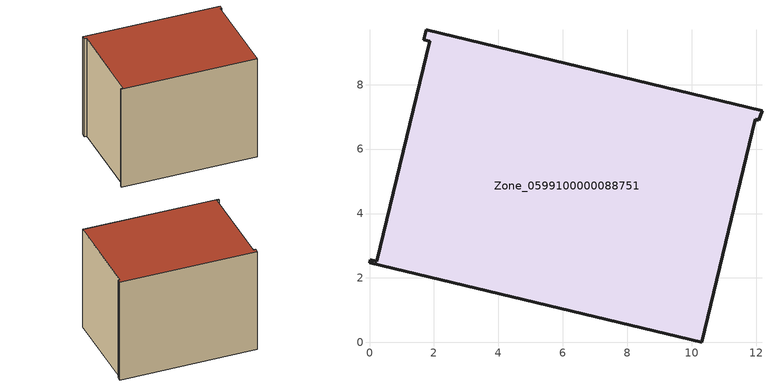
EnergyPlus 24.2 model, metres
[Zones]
Zone_0599100000088751
 floor ground (C_G): 10.3,0 0,2.47 0.03,2.57 0.23,2.52 1.86,9.35 1.69,9.4 1.75,9.71 12.18,7.19 12.07,6.89 11.97,6.92 z0
 wall outside (C_F): 12.18,7.19 1.75,9.71 1.69,9.4 1.86,9.35 0.23,2.52 0.03,2.57 0,2.47 10.3,0 11.97,6.92 12.07,6.89 12.18,7.19 z0:8.43
 roof outside (C_R): 10.3,0 11.97,6.92 12.07,6.89 12.18,7.19 1.75,9.71 1.69,9.4 1.86,9.35 0.23,2.52 0.03,2.57 0,2.47 z8.43
[BUILDING]
Pand.0599100000088751: North Axis=0; Terrain=City; Loads Convergence Tolerance Value=0.04; Temperature Convergence Tolerance Value=0.4; Solar Distribution=FullExterior; Maximum Number of Warmup Days=25; Minimum Number of Warmup Days=1
[Site:Location]
Rotterdam.The.Hague.AP_ZH_NLD Design_Conditions: Latitude=51.96; Longitude=4.45; Time Zone=1; Elevation=-4.5
[SITE:GROUNDTEMPERATURE:BUILDINGSURFACE]
18, 18, 18, 18, 18, 18, 18, 18, 18, 18, 18, 18
[MATERIAL] Thermal Absorptance=0.9; Solar Absorptance=0.7; Visible Absorptance=0.7
Name | Roughness | Thickness | Conductivity | Density | Specific Heat
G.TC.1992-2005 | MediumSmooth | 0.15 | 0.06 | 540 | 1210
F.TC.1992-2005 | Rough | 0.3 | 0.12 | 1920 | 840
R.TC.1992-2005 | MediumRough | 0.2 | 0.08 | 1500 | 1000
[CONSTRUCTION]
C_G: G.TC.1992-2005
C_F: F.TC.1992-2005
C_R: R.TC.1992-2005
[ZONE]
Zone_0599100000088751: Type=1; Multiplier=1; Ceiling Height=Autocalculate; Volume=Autocalculate; Floor Area=autocalculate; Part of Total Floor Area=Yes
[ZONEINFILTRATION:DESIGNFLOWRATE]
Infil_Zone_0599100000088751: Zone or ZoneList or Space or SpaceList=Zone_0599100000088751; Schedule=AlwaysOn; Design Flow Rate Calculation Method=Flow/Area; Flow Rate per Floor Area=0.0015; Constant Term Coefficient=1; Temperature Term Coefficient=0; Velocity Term Coefficient=0; Velocity Squared Term Coefficient=0
[HVACTEMPLATE:ZONE:IDEALLOADSAIRSYSTEM]
Zone_0599100000088751: Maximum Heating Supply Air Temperature=50; Minimum Cooling Supply Air Temperature=13; Maximum Heating Supply Air Humidity Ratio=0.0156; Minimum Cooling Supply Air Humidity Ratio=0.0077; Heating Limit=NoLimit; Cooling Limit=NoLimit; Dehumidification Control Type=ConstantSensibleHeatRatio; Cooling Sensible Heat Ratio=0.7; Dehumidification Setpoint=60; Humidification Control Type=None; Humidification Setpoint=30; Outdoor Air Method=None; Outdoor Air Flow Rate per Person=0.00944; Outdoor Air Flow Rate per Zone Floor Area=0; Outdoor Air Flow Rate per Zone=0; Demand Controlled Ventilation Type=None; Outdoor Air Economizer Type=NoEconomizer; Heat Recovery Type=None; Sensible Heat Recovery Effectiveness=0.7; Latent Heat Recovery Effectiveness=0.65
[ZONECONTROL:THERMOSTAT]
ThermostatControl_Zone_0599100000088751: Zone or ZoneList=Zone_0599100000088751; Control Type Schedule=DualSetpointControlType; Control 1=Thermostat_Zone_0599100000088751; Temperature Difference Between Cutout And Setpoint=0
[THERMOSTATSETPOINT:DUALSETPOINT]
Thermostat_Zone_0599100000088751: Heating Setpoint Temperature Schedule=HeatingSetpoint_Zone_0599100000088751; Cooling Setpoint Temperature Schedule=CoolingSetpoint_Zone_0599100000088751
[SCHEDULE:COMPACT]
HeatingSetpoint_Zone_0599100000088751: Through: 12/31, For: AllDays, Until: 24:00, 21
CoolingSetpoint_Zone_0599100000088751: Through: 12/31, For: AllDays, Until: 24:00, 24
DualSetpointControlType: Through: 12/31, For: AllDays, Until: 24:00, 4
AlwaysOn: Through: 12/31, For: AllDays, Until: 24:00, 1
